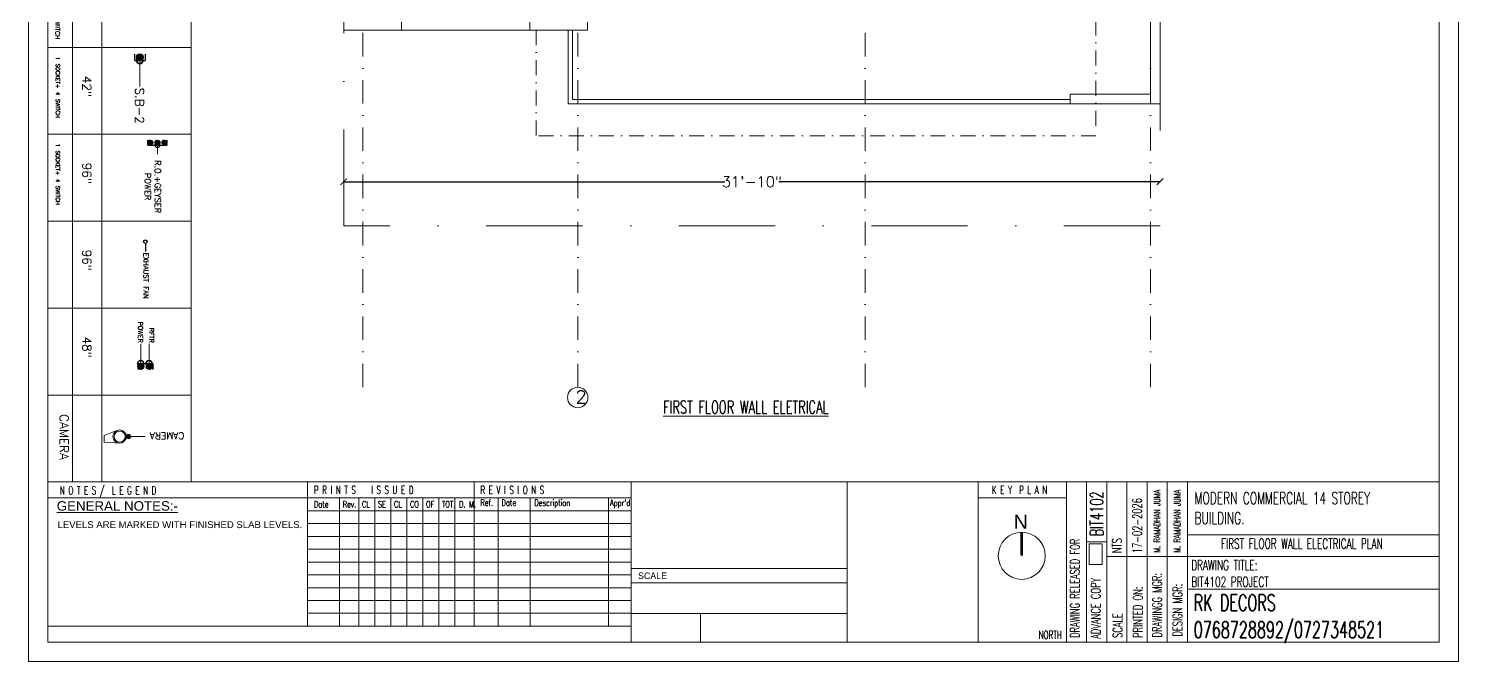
# Model space of a CAD drawing. Header units: inches. Extents: x 10416 to 14183, y 3009 to 10486.
# Drawn here: x 12001 to 12670, y 5962 to 6258 of the extents above; entities that cross this region are included whole.
import ezdxf

# ---------------------------------------------------------------- set-up
doc = ezdxf.new("R2010")
doc.units = ezdxf.units.IN
doc.header["$MEASUREMENT"] = 0
doc.header["$PDMODE"] = 98
doc.linetypes.add('DASHDOTX2', pattern=[2, 1, -0.5, 0, -0.5])
doc.linetypes.add('HIDDENX2', pattern=[0.75, 0.5, -0.25])
doc.layers.get('0').update_dxf_attribs({"lineweight": 9})
doc.layers.get('Defpoints').update_dxf_attribs({"lineweight": 9})
for name, color, linetype in [('A7- wall', 12, 'Continuous'), ('A7-cut out', 252, 'DASHDOTX2'), ('A7-railing', 216, 'Continuous'), ('A7-sanitary', 132, 'Continuous'), ('A7-text', 232, 'Continuous'), ('AV-ele line', 252, 'HIDDENX2')]:
    doc.layers.add(name, color=color, linetype=linetype)
for name, color, linetype, lineweight in [('A7-dimention', 160, 'Continuous', 15), ('DIM', 7, 'Continuous', 9), ('electrica', 8, 'Continuous', 0), ('elehatch', 7, 'Continuous', 0), ('THIN', 8, 'Continuous', 9)]:
    doc.layers.add(name, color=color, linetype=linetype, lineweight=lineweight)
doc.styles.add('1FR30A', font='', dxfattribs={"height": 0.125})
doc.styles.add('1PT2', font='simplex.shx', dxfattribs={"width": 0.65, "height": 0.078125})
doc.styles.add('1PT25', font='simplex', dxfattribs={"width": 0.65, "height": 2.5})
doc.styles.add('1PT35', font='SIMPLEX', dxfattribs={"width": 0.65, "height": 3.5})
doc.styles.add('1PT5', font='SIMPLEX', dxfattribs={"width": 0.65, "height": 5})
doc.styles.add('2MM', font='romans.shx', dxfattribs={"width": 0.6, "height": 6.299213})
doc.styles.add('ARIAL', font='')
doc.styles.add('RIN', font='gdt.shx')
doc.styles.get("Standard").update_dxf_attribs({"font": 'txt.shx', "height": 5})
doc.styles.add('WORKING', font='txt.shx', dxfattribs={"height": 5})
doc.styles.get('1FR30A').set_extended_font_data('Arial')
doc.styles.get('ARIAL').set_extended_font_data('Arial')
doc.dimstyles.new('2MM', dxfattribs={"dimscale": 64, "dimtxt": 0.026083, "dimasz": 0.078125, "dimexe": 0.046875, "dimexo": 0.203125, "dimgap": 0.03125, "dimtad": 1, "dimdec": 5, "dimzin": 3, "dimdsep": 46, "dimlunit": 4, "dimtxsty": '2MM', "dimblk1": 'DOTSMALL', "dimblk2": 'DOTSMALL', "dimsah": 1, "dimcen": 0.1875, "dimdle": 0.0625, "dimclrd": 5, "dimclre": 1, "dimclrt": 5, "dimadec": 0, "dimazin": 0, "dimtfac": 1, "dimtdec": 5, "dimtix": 1, "dimtofl": 0, "dimtmove": 2, "dimatfit": 3, "dimldrblk": 'DOTSMALL', "dimfxl": 1, "dimfrac": 2, "dimtolj": 1, "dimtzin": 0, "dimarcsym": 0})
doc.dimstyles.new('FERDIM', dxfattribs={"dimtxt": 5, "dimasz": 3, "dimexe": 0.1875, "dimexo": 0.375, "dimgap": 0.125, "dimtad": 0, "dimdec": 1, "dimzin": 0, "dimdsep": 46, "dimlunit": 4, "dimtxsty": 'Standard', "dimblk1": 'OBLIQUE', "dimblk2": 'ARCHTICK', "dimsah": 1, "dimcen": 0.09375, "dimdle": 0.1875, "dimclrd": 256, "dimclre": 256, "dimclrt": 256, "dimadec": 0, "dimazin": 3, "dimtfac": 1, "dimtdec": 1, "dimtofl": 0, "dimtmove": 1, "dimatfit": 3, "dimldrblk": 'OPEN30', "dimfxl": 1, "dimtolj": 1, "dimtzin": 0, "dimarcsym": 0})

# ---------------------------------------------------------------- blocks, each defined once
blk = doc.blocks.new('rrttrhtrhr')
at = {"layer": 'A7-cut out', "lineweight": 13, "ltscale": 7}
for p, q in [((12340.71, 6318.97), (12340.71, 6264.97)), ((12078.71, 6314.47), (12078.71, 6264.97)), ((12340.71, 6264.97), (12078.71, 6264.97))]:
    blk.add_line(p, q, dxfattribs=at)
at = {"layer": 'A7-railing', "lineweight": 13, "ltscale": 45}
for p, q in [((12093.71, 6314.47), (12093.71, 6279.97)), ((12095.71, 6314.47), (12095.71, 6281.97)), ((12328.71, 6279.97), (12093.71, 6279.97)), ((12328.71, 6281.97), (12095.71, 6281.97))]:
    blk.add_line(p, q, dxfattribs=at)
at = {"layer": 'elehatch', "lineweight": 13, "ltscale": 45}
for p, q in [((11988.71, 6762.97), (11988.71, 6314.47)), ((12102.71, 6314.47), (12102.71, 6351.97)), ((12015.71, 6318.97), (12015.71, 6314.47)), ((12075.71, 6318.97), (12075.71, 6314.47)), ((12366.21, 6284.47), (12366.21, 6318.97)), ((12370.71, 6279.97), (12370.71, 6318.97)), ((11988.71, 6314.47), (12102.71, 6314.47)), ((12328.71, 6279.97), (12328.71, 6284.47)), ((12366.21, 6284.47), (12328.71, 6284.47)), ((12328.71, 6279.97), (12370.71, 6279.97))]:
    blk.add_line(p, q, dxfattribs=at)
blk = doc.blocks.new('fthytjut')
at = {"layer": 'A7-cut out', "color": 251, "lineweight": 5, "ltscale": 11}
for p, q in [((13197.71, 9747.49), (13197.71, 10440.58)), ((13432.71, 9747.49), (13432.71, 10440.58)), ((13566.21, 9747.49), (13566.21, 10440.58)), ((13298.21, 9747.49), (13298.21, 10258.28))]:
    blk.add_line(p, q, dxfattribs=at)
at = {"layer": 'A7-text', "color": 251, "lineweight": 5, "ltscale": 45}
blk.add_circle((13298.21, 9742.7), 4.79, dxfattribs=at)
at = {"layer": 'A7-text', "color": 251, "lineweight": 5, "ltscale": 45, "insert": (13297.18, 9746), "char_height": 6, "attachment_point": 1, "style": 'WORKING'}
blk.add_mtext_dynamic_manual_height_columns('2', width=0.2604, gutter_width=25, heights=[0], dxfattribs=at)
blk = doc.blocks.new('_Oblique')
at = {"color": 0, "linetype": 'ByBlock', "lineweight": -2}
blk.add_line((-0.5, -0.5), (0.5, 0.5), dxfattribs=at)
blk = doc.blocks.new('_ArchTick')
at = {"layer": 'DIM', "color": 0, "const_width": 0.15}
blk.add_lwpolyline([(-0.5, -0.5), (0.5, 0.5)], dxfattribs=at)
blk = doc.blocks.new('*D233')
at = {"layer": 'A7-dimention', "lineweight": -2, "ltscale": 45, "transparency": 16777216}
for p, q in [((12148.3, 6186.42), (12326.86, 6186.42)), ((12148.49, 6186.38), (12148.49, 6186.61)), ((12530.67, 6186.42), (12352.11, 6186.42)), ((12530.49, 6186.38), (12530.49, 6186.61))]:
    blk.add_line(p, q, dxfattribs=at)
at = {"layer": 'Defpoints', "color": 0, "ltscale": 45, "transparency": 16777216}
for p in [(12148.49, 6186.42), (12148.49, 6165.83), (12530.49, 6165.83)]:
    blk.add_point(p, dxfattribs=at)
at = {"layer": 'A7-dimention', "lineweight": -2, "ltscale": 45, "transparency": 16777216, "xscale": 3, "yscale": 3, "zscale": 3, "rotation": 180}
blk.add_blockref('_ArchTick', (12148.49, 6186.42), dxfattribs=at)
at = {"layer": 'A7-dimention', "lineweight": -2, "ltscale": 45, "transparency": 16777216, "xscale": 3, "yscale": 3, "zscale": 3}
blk.add_blockref('_Oblique', (12530.49, 6186.42), dxfattribs=at)
at = {"layer": 'A7-dimention', "lineweight": 13, "ltscale": 45, "transparency": 16777216, "insert": (12339.49, 6186.42), "char_height": 5, "attachment_point": 5}
blk.add_mtext('\\A1;31\'-10"', dxfattribs=at)
blk = doc.blocks.new('_Open30')
at = {"color": 0, "linetype": 'ByBlock', "lineweight": -2}
for p, q in [((-1, 0.27), (0, 0)), ((0, 0), (-1, -0.27)), ((0, 0), (-1, 0))]:
    blk.add_line(p, q, dxfattribs=at)
blk = doc.blocks.new('_DotSmall')
at = {"color": 0, "linetype": 'ByBlock', "const_width": 0.5}
blk.add_lwpolyline([(-0.0625, 0, 1), (0.0625, 0, 1)], format="xyb", close=True, dxfattribs=at)
blk = doc.blocks.new('bbjhgfd')
at = {"layer": 'electrica', "lineweight": 30}
h = blk.add_hatch(color=4, dxfattribs=at)
edge = h.paths.add_edge_path()
edge.add_arc((11450.91, -17155.26), 0.881, 0, 360)
at = {"layer": 'electrica', "color": 4, "lineweight": 30}
blk.add_line((11450.91, -17156.14), (11450.91, -17160.28), dxfattribs=at)
blk.add_circle((11450.91, -17155.26), 0.881, dxfattribs=at)
at = {"layer": 'electrica', "color": 4, "lineweight": 30, "insert": (11452.51, -17160.86), "char_height": 2.4976, "width": 22.0558, "attachment_point": 1, "rotation": 270}
blk.add_mtext('EXHAUST FAN', dxfattribs=at)
blk = doc.blocks.new('njjjm')
at = {"layer": 'electrica', "lineweight": 18, "ltscale": 0.01}
h = blk.add_hatch(color=256, dxfattribs=at)
edge = h.paths.add_edge_path()
edge.add_arc((117853.76, -13240.29), 1, 0, 360)
for p, q in [((117852.76, -13240.29), (117846.31, -13240.29)), ((117857.76, -13237.29), (117864.68, -13237.71)), ((117858.67, -13243.15), (117864.68, -13240.81)), ((117864.68, -13240.81), (117864.68, -13237.71))]:
    blk.add_line(p, q, dxfattribs=at)
for centre, radius in [((117853.76, -13240.29), 1), ((117857.76, -13240.29), 3), ((117857.76, -13240.29), 2.5)]:
    blk.add_circle(centre, radius, dxfattribs=at)
at = {"layer": 'electrica', "lineweight": 18, "ltscale": 0.01, "insert": (117828.61, -13239.17), "char_height": 3, "attachment_point": 1}
blk.add_mtext_dynamic_manual_height_columns('CAMERA', width=0.2244, gutter_width=25, heights=[0], dxfattribs=at)
blk = doc.blocks.new('bhttyt')
at = {"layer": 'electrica', "lineweight": 30}
h = blk.add_hatch(dxfattribs=at)
h.set_pattern_fill('ANSI31', color=4, angle=-360, style=0)
h.set_pattern_definition([(315, (14557.99075, 347532.00842), (-0.08838834765, -0.08838834765), [])])
h.paths.add_polyline_path([(11493.94, -17081.43, -1), (11493.94, -17078.97, -1)])
at = {"layer": 'electrica', "color": 4, "lineweight": 30}
for p, q in [((11492.06, -17081.43), (11492.06, -17078.97)), ((11495.95, -17078.97), (11495.95, -17081.43)), ((11492.06, -17081.43), (11495.95, -17081.43))]:
    blk.add_line(p, q, dxfattribs=at)
blk.add_circle((11493.94, -17080.2), 1.23, dxfattribs=at)
at = {"layer": 'electrica', "color": 4, "lineweight": 18, "insert": (11495.55, -17091.93), "char_height": 3.36, "width": 16.8682, "attachment_point": 1, "rotation": 270}
blk.add_mtext('S.B-2', dxfattribs=at)
at = {"layer": 'electrica', "color": 4, "lineweight": 30}
blk.add_leader([(11493.9, -17081.43), (11493.9, -17091.5)], dimstyle='2MM', override={"dimgap": 0.03125, "dimtad": 0}, dxfattribs=at)
blk = doc.blocks.new('SFNTJIKU')
at = {"layer": 'electrica', "lineweight": 30}
h = blk.add_hatch(dxfattribs=at)
h.set_pattern_fill('ANSI31', color=4, scale=0.8, angle=-270, style=0)
h.set_pattern_definition([(135, (29445.73465, -26058.52566), (-0.07071067812, -0.07071067812), [])])
h.paths.add_polyline_path([(1542.74, -2025.58, -1), (1540.28, -2025.58, -1)])
h = blk.add_hatch(dxfattribs=at)
h.set_pattern_fill('ANSI31', color=4, scale=0.8, angle=-270, style=0)
h.set_pattern_definition([(135, (29445.73465, -26062.02929), (-0.07071067812, -0.07071067812), [])])
h.paths.add_polyline_path([(1542.74, -2029.08, -1), (1540.28, -2029.08, -1)])
h = blk.add_hatch(dxfattribs=at)
h.set_pattern_fill('ANSI31', color=4, scale=0.8, angle=-270, style=0)
h.set_pattern_definition([(135, (29445.73465, -26065.61349), (-0.07071067812, -0.07071067812), [])])
h.paths.add_polyline_path([(1542.74, -2032.67, -1), (1540.28, -2032.67, -1)])
at = {"layer": 'electrica', "color": 4, "lineweight": 30}
for p, q in [((1540.28, -2024.35), (1542.74, -2024.35)), ((1542.74, -2033.9), (1542.74, -2024.35)), ((1542.74, -2033.9), (1540.28, -2033.9))]:
    blk.add_line(p, q, dxfattribs=at)
for centre in [(1541.51, -2025.58), (1541.51, -2029.08), (1541.51, -2032.67)]:
    blk.add_circle(centre, 1.23, dxfattribs=at)
at = {"layer": 'electrica', "color": 4, "lineweight": 18, "insert": (1555.18, -2027.47), "char_height": 3, "width": 16.8682, "attachment_point": 1}
blk.add_mtext('\\pxqc;R.O.+GEYSER\\PPOWER ', dxfattribs=at)
at = {"layer": 'electrica', "color": 4, "lineweight": 30}
blk.add_leader([(1542.74, -2029.12), (1547.32, -2029.12)], dimstyle='2MM', override={"dimgap": 0.03125, "dimtad": 0}, dxfattribs=at)
blk = doc.blocks.new('bbhjhhgjg')
at = {"layer": 'electrica', "lineweight": 30}
h = blk.add_hatch(dxfattribs=at)
h.set_pattern_fill('ANSI31', color=256, angle=270, style=0)
h.set_pattern_definition([(224.7285791, (35652.11845, 10545.38631), (0.07037491615, -0.07104485328), [])])
h.paths.add_polyline_path([(11487.26, -17243.45, -1), (11487.25, -17245.91, -1)])
h = blk.add_hatch(dxfattribs=at)
h.set_pattern_fill('ANSI31', color=256, angle=270, style=0)
h.set_pattern_definition([(224.7285791, (35655.70261, 10545.36933), (0.07037491615, -0.07104485328), [])])
h.paths.add_polyline_path([(11490.84, -17243.47, -1), (11490.83, -17245.93, -1)])
for p, q in [((11485.77, -17245.9), (11485.78, -17243.44)), ((11492.06, -17245.93), (11485.77, -17245.9)), ((11492.06, -17245.93), (11492.07, -17243.47))]:
    blk.add_line(p, q, dxfattribs=at)
for centre in [(11487.25, -17244.68), (11490.84, -17244.7)]:
    blk.add_circle(centre, 1.23, dxfattribs=at)
at = {"layer": 'electrica', "lineweight": 18, "char_height": 1.92, "width": 6.1013, "attachment_point": 3, "rotation": 89.72858}
for s, insert in [('RFTR', (11485.35, -17254.57)), ('POWER', (11490.05, -17254.59))]:
    blk.add_mtext(s, dxfattribs=dict(at, insert=insert))
at = {"layer": 'electrica', "lineweight": 30}
for points in [[(11487.39, -17245.91), (11487.35, -17254.09)], [(11490.83, -17245.93), (11490.79, -17254.11)]]:
    blk.add_leader(points, dimstyle='2MM', override={"dimgap": 0.03125, "dimtad": 0}, dxfattribs=at)
blk = doc.blocks.new('srdtfughuj')
at = {"color": 4, "lineweight": 20}
for p, q in [((10878.73, -17066.16), (10878.73, -16798.43)), ((10878.73, -16798.43), (10967.07, -16798.43)), ((10933.85, -17066.16), (10933.85, -16798.43)), ((10951.95, -17066.16), (10951.95, -16798.43)), ((10967.07, -17066.16), (10967.07, -16798.43)), ((10878.73, -16851.98), (10967.07, -16851.98)), ((10878.73, -16905.52), (10967.07, -16905.52)), ((10878.73, -16959.07), (10967.07, -16959.07)), ((10878.73, -16959.07), (10967.07, -16959.07)), ((10878.73, -16959.07), (10967.07, -16959.07)), ((10878.73, -16959.07), (10967.07, -16959.07)), ((10878.73, -16959.07), (10967.07, -16959.07)), ((10967.07, -16959.07), (10878.73, -16959.07)), ((10878.73, -17012.62), (10967.07, -17012.62)), ((10878.73, -17012.62), (10967.07, -17012.62)), ((10878.73, -17012.62), (10967.07, -17012.62)), ((10878.73, -17012.62), (10967.07, -17012.62)), ((10967.07, -17012.62), (10878.73, -17012.62)), ((10878.73, -17828.72), (10878.73, -17066.16)), ((10878.73, -17066.16), (10967.07, -17066.16)), ((10878.73, -17066.16), (10967.07, -17066.16)), ((10967.07, -17066.16), (10878.73, -17066.16)), ((10878.73, -17066.16), (10967.07, -17066.16)), ((10878.73, -17066.16), (10967.07, -17066.16)), ((10878.73, -17066.16), (10967.07, -17066.16)), ((10967.07, -17066.16), (10878.73, -17066.16)), ((10933.85, -17828.72), (10933.85, -17066.16)), ((10951.95, -17828.72), (10951.95, -17066.16)), ((10967.07, -17828.72), (10967.07, -17066.16))]:
    blk.add_line(p, q, dxfattribs=at)
for name, p, xscale, yscale, zscale in [('njjjm', (-150306.6, 1286.34), 1.368, 1.368, 1.368), ('bbhjhhgjg', (-6033.23, 8557.33), 1.474477569590669, 1.474477569590669, 1.474477569590669)]:
    blk.add_blockref(name, p, dxfattribs=dict(at, xscale=xscale, yscale=yscale, zscale=zscale))
for name, p, xscale, yscale, zscale, rotation in [('bbjhgfd', (24941.56, -37972.55), 1.225633817354966, 1.225633817354966, 1.225633817354966, 180), ('SFNTJIKU', (8412.53, -18896.84), 1.225633817354966, 1.225633817354966, 1.225633817354966, 90), ('bhttyt', (29223.91, -44274.41), 1.593323962561456, 1.593323962561456, 1.593323962561456, 180)]:
    blk.add_blockref(name, p, dxfattribs=dict(at, xscale=xscale, yscale=yscale, zscale=zscale, rotation=rotation))
at = {"color": 4, "lineweight": 20, "attachment_point": 1, "rotation": 90}
for s, insert, char_height, width in [('CAMERA', (10954.31, -16840.22), 5.427, 8.1728), ('48"', (10940.26, -16887.99), 5.427, 8.1728), ('96"', (10940.26, -16941.54), 5.427, 8.1728), ('1 SOCKET+ 4 SWITCH', (10959.64, -17006.89), 2.4513, 60.8879), ('96"', (10940.26, -16995.08), 5.427, 8.1728), ('1 SOCKET+ 4 SWITCH', (10959.64, -17060.44), 2.4513, 60.8879), ('42"', (10940.26, -17048.63), 5.427, 8.1728), ('1 SOCKET+ 1 SWITCH', (10959.64, -17113.99), 2.791, 60.8879)]:
    blk.add_mtext(s, dxfattribs=dict(at, insert=insert, char_height=char_height, width=width))

msp = doc.modelspace()

# ---------------------------------------------------------------- linework, layer by layer
at = {"layer": 'A7- wall', "color": 5, "lineweight": 13, "ltscale": 45}
msp.add_lwpolyline([(12148.49, 6257.33), (12253.49, 6257.33), (12253.49, 6222.83), (12500.49, 6222.83), (12500.49, 6222.83), (12530.49, 6222.83), (12530.49, 6705.83), (12148.49, 6705.83), (12148.49, 6257.33)], dxfattribs=at)
at = {"layer": 'A7-cut out', "lineweight": 13, "ltscale": 45}
msp.add_lwpolyline([(12530.49, 6165.83), (12148.49, 6165.83), (12148.49, 6705.83), (12530.49, 6705.83)], close=True, dxfattribs=at)
at = {"layer": 'THIN', "color": 7, "ltscale": 0.6}
for p, q in [((12661.08, 6046.03), (12010, 6046.03)), ((12131.53, 6046.03), (12131.53, 5978.62)), ((12209.44, 6046.03), (12209.44, 5978.62)), ((12282.92, 6046.03), (12282.92, 5971.13)), ((12384.01, 5971.13), (12384.01, 6046.03)), ((12445.34, 5971.13), (12445.34, 6046.03)), ((12486.69, 5971.13), (12486.69, 6046.03)), ((12496.12, 5971.13), (12496.12, 6046.03)), ((12505.55, 5971.13), (12505.55, 6046.03)), ((12514.98, 5971.13), (12514.98, 6046.03)), ((12524.41, 5971.13), (12524.41, 6046.03)), ((12533.83, 5971.4), (12533.83, 6046.03)), ((12543.26, 5971.13), (12543.26, 6046.03)), ((12282.92, 6038.54), (12010, 6038.54)), ((12146.52, 6038.54), (12146.52, 5978.62)), ((12155.51, 6038.54), (12155.51, 5978.62)), ((12163, 6038.54), (12163, 5978.62)), ((12170.49, 6038.54), (12170.49, 5978.62)), ((12177.98, 6038.54), (12177.98, 5978.62)), ((12185.47, 6038.54), (12185.47, 5978.62)), ((12192.96, 6038.54), (12192.96, 5978.62)), ((12200.45, 6038.54), (12200.45, 5978.62)), ((12220.67, 6038.54), (12220.67, 5978.62)), ((12235.66, 6038.54), (12235.66, 5978.62)), ((12272.43, 6038.54), (12272.43, 5978.62)), ((12486.69, 6038.54), (12445.34, 6038.54)), ((12209.44, 6032.55), (12131.53, 6032.55)), ((12282.92, 6032.55), (12209.44, 6032.55)), ((12209.44, 6026.56), (12131.53, 6026.56)), ((12282.92, 6026.56), (12209.44, 6026.56)), ((12209.44, 6020.56), (12131.53, 6020.56)), ((12282.92, 6020.56), (12209.44, 6020.56)), ((12496.12, 6018.06), (12505.55, 6018.06)), ((12543.26, 6021.36), (12661.08, 6021.36)), ((12209.44, 6014.57), (12131.53, 6014.57)), ((12209.44, 6008.58), (12131.53, 6008.58)), ((12282.92, 6014.57), (12209.44, 6014.57)), ((12282.92, 6008.58), (12209.44, 6008.58)), ((12505.55, 6011.25), (12661.08, 6011.25)), ((12209.44, 6002.59), (12131.53, 6002.59)), ((12282.92, 6002.59), (12209.44, 6002.59)), ((12282.92, 6005.58), (12384.01, 6005.58)), ((12209.44, 5996.59), (12131.53, 5996.59)), ((12282.92, 5996.59), (12209.44, 5996.59)), ((12282.99, 5998.8), (12384.01, 5998.8)), ((12661.08, 5995.87), (12543.26, 5995.87)), ((12209.44, 5990.6), (12131.53, 5990.6)), ((12282.92, 5990.6), (12209.44, 5990.6)), ((12209.44, 5984.61), (12131.53, 5984.61)), ((12282.92, 5984.61), (12209.44, 5984.61)), ((12282.92, 5984.53), (12384.01, 5984.53)), ((12315.4, 5984.53), (12315.4, 5971.13)), ((12282.92, 5978.62), (12010, 5978.62)), ((12010, 5971.13), (12661.08, 5971.13))]:
    msp.add_line(p, q, dxfattribs=at)
for points in [[(12001, 6838.42), (12670.08, 6838.42), (12670.08, 5962.13), (12001, 5962.13)], [(12010, 6829.42), (12661.08, 6829.42), (12661.08, 5971.13), (12010, 5971.13)], [(12010, 6046.03), (12661.08, 6046.03), (12661.08, 5971.13), (12010, 5971.13)], [(12497.37, 6017.05), (12503.41, 6017.05), (12503.41, 6007.45), (12497.37, 6007.45)]]:
    msp.add_lwpolyline(points, close=True, dxfattribs=at)
at = {"layer": 'THIN', "color": 7, "ltscale": 0.6, "const_width": 1.2}
msp.add_lwpolyline([(12465.76, 6022.54), (12465.76, 6011.51)], dxfattribs=at)
at = {"layer": 'THIN', "color": 7, "ltscale": 0.6}
msp.add_circle((12465.76, 6011.51), 11.02, dxfattribs=at)

# ---------------------------------------------------------------- block references
at = {"layer": 'A7-cut out', "lineweight": 5}
msp.add_blockref('fthytjut', (-1040.23, -3657.15), dxfattribs=at)
at = {"layer": 'A7-sanitary', "color": 0, "ltscale": 0.6, "xscale": 0.7589749239178876, "yscale": 0.7589749239178876, "zscale": 0.7589749239178876, "rotation": 180}
msp.add_blockref('srdtfughuj', (20333.73, -6703.55), dxfattribs=at)
at = {"layer": 'AV-ele line', "lineweight": 13, "ltscale": 15}
msp.add_blockref('rrttrhtrhr', (159.77, -57.15), dxfattribs=at)

# ---------------------------------------------------------------- texts
at = {"layer": 'THIN', "color": 7, "ltscale": 0.6, "style": '1PT25', "width": 0.65}
for s, p in [('N O T E S /  L E G E N D', (12015.68, 6040.21)), ('P R I N T S   I S S U E D', (12134.53, 6040.41)), ('R E V I S I O N S', (12212.43, 6040.41))]:
    msp.add_text(s, height=3.7454, dxfattribs=at).set_placement(p)
at = {"layer": 'THIN', "color": 7, "ltscale": 0.6}
for s, height, style, p in [('%%UGENERAL NOTES:-', 4.4557, 'ARIAL', (12014.19, 6032.59)), ('N', 6.58, '1FR30A', (12461.95, 6024.12)), ('SCALE', 3.083, 'RIN', (12286.22, 6000.61))]:
    msp.add_text(s, height=height, dxfattribs=dict(at, style=style)).set_placement(p)
at = {"layer": 'THIN', "color": 7, "ltscale": 0.6, "style": '1PT35', "width": 0.65}
for s, p in [('DRAWINGG MGR:', (12531.22, 5973.3)), ('DESIGN MGR:', (12540.81, 5973.73))]:
    msp.add_text(s, height=4.3592, rotation=90, dxfattribs=at).set_placement(p)
at = {"layer": 'THIN', "color": 7, "ltscale": 0.6, "attachment_point": 1, "style": '1PT5'}
for s, width, gutter_width, insert, char_height in [('\\A1;\\pxqc;{\\LFIRST FLOOR WALL ELETRICAL }', 130.8317, 0, (12271.2, 6084.03), 6), ('\\A1;\\pxqc;FIRST FLOOR WALL ELECTRICAL PLAN ', 96.756, 25, (12548.43, 6019.52), 4.7017)]:
    msp.add_mtext_dynamic_manual_height_columns(s, width=width, gutter_width=gutter_width, heights=[5.55], dxfattribs=dict(at, insert=insert, char_height=char_height))
at = {"layer": 'THIN', "color": 7, "ltscale": 0.6}
for s, insert, char_height, width, attachment_point, style in [('K E Y  P L A N', (12451.8, 6042.29), 3.7454, 31.0552, 4, '1PT25'), ('Date', (12134.53, 6035.61), 2.996, 4.9154, 4, '1PT2'), ('Rev.', (12148.01, 6035.61), 2.996, 4.9154, 4, '1PT2'), ('CL', (12157, 6035.61), 2.996, 4.9154, 4, '1PT2'), ('SE', (12164.49, 6035.61), 2.996, 8.2815, 4, '1PT2'), ('CL', (12171.98, 6035.61), 2.996, 8.1947, 4, '1PT2'), ('CO', (12179.48, 6035.61), 2.996, 7.5268, 4, '1PT2'), ('OF', (12186.97, 6035.61), 2.996, 9.5907, 4, '1PT2'), ('TOT.', (12194.46, 6035.61), 2.996, 8.3835, 4, '1PT2'), ('D. M.', (12202.47, 6035.61), 2.996, 20.2573, 4, '1PT2'), ('Ref.', (12212.43, 6036.36), 2.996, 4.9154, 4, '1PT2'), ('Date', (12222.33, 6037.86), 2.996, 6.863, 1, '1PT2'), ('Description', (12237.71, 6037.79), 2.9963, 17.8993, 1, '1PT2'), ("Appr'd", (12273.04, 6037.79), 2.996, 17.8993, 1, '1PT2'), ('MODERN COMMERCIAL 14 STOREY^JBUILDING.', (12546.56, 6041.24), 5.59, 149.7404, 1, '1PT5'), ('{\\fArial Unicode MS|b0|i0|c0|p2;LEVELS ARE MARKED WITH FINISHED SLAB LEVELS.}', (12014.55, 6024.41), 3.2, 198.7529, 7, 'ARIAL'), ('DRAWING TITLE:^JBIT4102 PROJECT ', (12545.06, 6009.49), 4.7, 108.4565, 1, '1PT5'), ('RK DECORS ^J0768728892/0727348521', (12546.22, 5993.36), 7.58, 199.6539, 1, '1PT5'), ('NORTH', (12484.44, 5972.64), 3.745, 40.3363, 9, '1PT25')]:
    msp.add_mtext(s, dxfattribs=dict(at, insert=insert, char_height=char_height, width=width, attachment_point=attachment_point, style=style))
at = {"layer": 'THIN', "color": 7, "ltscale": 0.6, "attachment_point": 1, "rotation": 90, "style": '1PT35'}
for s, insert, char_height, width in [('BIT4102', (12497.73, 6020.58), 6.06, 128.2423), ('17-02-2026', (12517.55, 6012.71), 4.36, 21.2359), ('M. RAMADHAN JUMA ', (12527.49, 6012.93), 3.07, 41.3408), ('M. RAMADHAN JUMA ', (12536.92, 6012.93), 3.07, 41.3408), ('DRAWING RELEASED FOR', (12488.43, 5973.08), 4.3592, 115.4184), ('NTS', (12508.12, 6012.71), 4.359, 21.2359), ('ADVANCE COPY', (12498.18, 5972.66), 4.3592, 115.4184), ('PRINTED ON:', (12517.87, 5973.09), 4.3592, 115.4184), ('SCALE', (12508.44, 5973.09), 4.359, 115.4184)]:
    msp.add_mtext(s, dxfattribs=dict(at, insert=insert, char_height=char_height, width=width))

# ---------------------------------------------------------------- dimensions: what is measured, and where the dimension line sits
at = {"layer": 'A7-dimention', "lineweight": 13, "ltscale": 45}
dim = msp.add_linear_dim(base=(12148.49, 6186.42), p1=(12530.49, 6165.83), p2=(12148.49, 6165.83), dimstyle='FERDIM', override={"dimfxl": 0.03937, "dimfxlon": 1}, dxfattribs=at)
dim.commit()
dim.dimension.update_dxf_attribs({"geometry": '*D233', "text_midpoint": (12339.49, 6186.42)})

doc.saveas('drawing.dxf')
